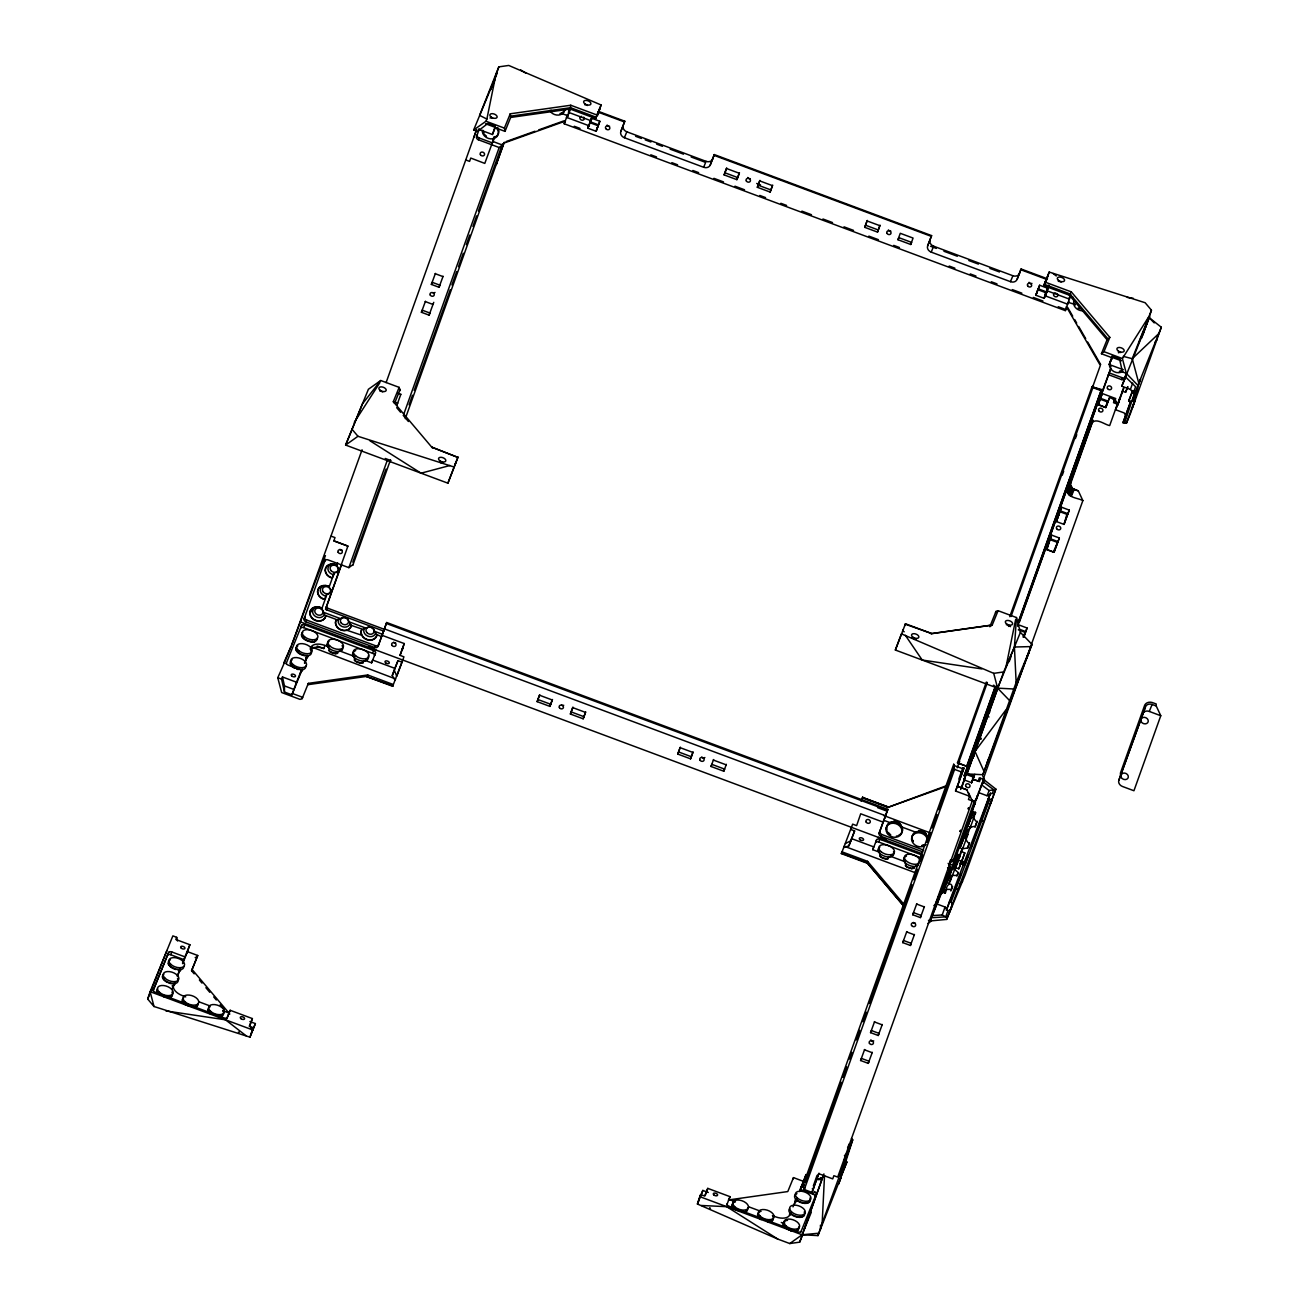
<?xml version="1.0" encoding="UTF-8"?>
<svg xmlns="http://www.w3.org/2000/svg" width="1309" height="1309" viewBox="0 0 1309 1309"><rect width="100%" height="100%" fill="white"/><g stroke="black" fill="none" stroke-linecap="round" stroke-linejoin="round"><path stroke-width="1.5" d="M1016.488 617.553L1014.426 647.022L1016.144 682.496L982.83 774.715L966.958 773.914L1003.659 671.942L1014.426 647.022L1031.132 646.581L1032.016 644.421L1020.398 632.378L1016.488 617.553L998.08 610.698L996.002 611.434L989.833 626.716L992.238 624.998L998.08 610.698M735.478 1201.858L729.015 1199.453L730.013 1196.655L707.776 1188.376L704.635 1196.033L700.675 1194.561L699.824 1196.655L802.106 1234.78L817.961 1235.598L822.167 1223.261L824.523 1175.531M570.773 105.244L570.119 109.04L510.723 117.434L510.232 113.801L570.773 105.244L597.002 115.028L601.093 104.982L508.759 65.45L498.827 66.857L479.618 115.356L486.866 119.086L485.983 121.246L473.645 130L477.49 131.44L487.848 123.455L495.293 126.22L495.015 127.284L485.541 123.75M322.947 612.056L322.865 612.792A4.172 3.485 22.2 0 1 317.612 614.87A4.172 3.485 22.2 0 1 315.125 609.765A4.172 3.485 22.2 0 1 320.901 608.75L321.507 609.176A4.172 3.485 22.2 0 1 322.914 611.516L325.679 616.424A8.181 6.823 22.2 0 1 315.862 620.662A8.181 6.823 22.2 0 1 310.184 611.238L313.244 609.339A6.136 5.121 22.2 0 1 321.572 608.112L321.18 608.947M977.152 821.25L975.254 826.486C966.778 825.684 962.311 838.725 969.151 843.569L967.596 847.937L962.05 848.903L962.54 847.823M969.74 827.37L970.214 826.388M983.174 779.264L1082.854 500.594C1078.911 498.009 1066.328 497.911 1067.768 490.106L1092.966 420.173M1093.031 420.484L1070.402 484.215L1072.48 488.372L1078.321 490.875L1082.854 500.594M350.125 622.888L350.043 623.591A6.136 5.121 22.2 0 1 342.14 626.569A6.136 5.121 22.2 0 1 338.818 618.879L340.847 618.519A4.565 3.796 22.2 0 1 348.799 621.186L351.368 625.686A8.181 6.823 22.2 0 1 341.551 629.924A8.181 6.823 22.2 0 1 335.873 620.482M351.45 625.129L351.27 625.964A8.181 6.823 22.2 0 1 341.436 630.202A8.181 6.823 22.2 0 1 335.758 620.777L338.933 618.715M375.699 632.427L375.618 633.131A6.136 5.121 22.2 0 1 367.731 636.109A6.136 5.121 22.2 0 1 364.393 628.402L366.438 628.058A4.565 3.796 22.2 0 1 374.374 630.725L376.845 635.503A8.181 6.823 22.2 0 1 367.011 639.741A8.181 6.823 22.2 0 1 361.349 630.3L364.507 628.255M486.866 119.086L496.176 73.337M1006.294 665.463L1015.604 619.713M304.752 617.324L304.752 617.324A2.733 2.274 22.2 0 0 306.633 620.041L375.405 645.681A2.733 2.274 22.2 0 0 378.726 644.486L386.711 622.511L887.862 809.371L887.551 810.222M325.794 616.146A8.181 6.823 22.2 0 1 316.68 620.597A8.181 6.823 22.2 0 1 310.004 612.154L310.298 610.959M326.563 594.204L324.665 599.211L323.634 598.949A8.181 6.823 22.2 0 1 317.972 589.525A8.181 6.823 22.2 0 1 328.314 586.121L329.361 587.659A4.565 3.796 22.2 0 1 326.955 594.237L321.687 609.094A4.565 3.796 22.2 0 1 323.225 611.647L324.452 614.052A6.136 5.121 22.2 0 1 317.612 617.39A6.136 5.121 22.2 0 1 312.622 611.058L312.835 610.158M946.685 882.151L943.102 892.165M936.41 903.799L945.049 907.022L947.994 910.606L945.769 916.84L942.202 914.958L932.204 915.596L941.367 891.658L944.689 892.902L946.129 889.384L951.414 889.416C954.032 881.579 945.932 882.806 946.342 890.382M960.053 855.284L951.512 877.832M803.35 1182.338L806.082 1174.484L800.143 1189.406L813.298 1194.315A2.733 1.505 19.7 0 1 815.294 1196.671L816.292 1193.873A2.733 1.505 19.7 0 0 814.296 1191.534L813.298 1194.315M1112.126 356.228L1111.848 357.275L1121.322 360.809L1119.555 358.993L1112.126 356.228L1109.263 364.507L1123.335 369.76M392.798 685.834L366.438 676.524L392.667 686.309L393.273 684.509L367.698 674.969L308.319 683.363L302.134 698.646L300.056 699.382L281.648 692.526L277.753 677.702C296.03 638.023 309.022 595.726 325.45 555.605M457.905 457.397L431.79 447.154L457.905 457.397L447.907 483.185L345.625 445.06L362.429 403.908L380.739 380.51L399.147 387.366L399.785 390.638M903.537 905.844L867.605 863.4L841.376 853.615L841.982 851.815L867.556 861.338L904.012 904.421M904.879 625.571L905.468 623.771L931.713 633.556L992.238 624.998M862.598 797.443L888.827 807.228L862.598 797.443L861.126 801.272M966.926 789.834L957.452 786.3L966.926 789.834L969.593 796.248L968.447 799.472L972.276 800.895L837.711 1177.102L833.882 1175.678L832.72 1178.885L818.665 1173.649L811.956 1192.401L804.282 1189.537L803.039 1185.381L953.721 764.26L954.343 765.601L962.524 768.661L963.948 768.072L957.239 786.824M1135.067 391.178L1124.578 423.298L1122.991 422.692L1130.649 401.258L1134.396 401.029L1138.225 386.515L1132.383 400.832L1130.322 401.568L1128.718 400.979L1132.154 391.506M1045.089 282.106L1071.318 291.874L1109.819 337.362L1107.103 339.8L1069.338 295.18L1043.78 285.657L1049.18 272.059L1145.146 302.739L1151.462 310.2L1149.057 317.563L1161.312 327.234L1130.632 412.973L1126.542 423.02L1124.578 423.298M1103.389 389.313L1101.671 393.305L1115.726 398.541L1114.548 401.863L1118.377 403.303L1123.744 388.298M163.87 974.158A8.181 4.516 19.7 0 0 164.28 979.786A8.181 4.516 19.7 0 0 173.181 983.386L174.277 983.337L172.919 985.759M962.688 848.608L967.924 834.504M974.518 815.752L970.231 827.664L970.722 826.584M975.041 827.173L975.745 825.095M954.212 869.716L962.066 848.805M967.564 834.324L965.486 839.265M302.706 632.411A8.181 4.516 19.7 0 0 303.541 638.121A8.181 4.516 19.7 0 0 312.556 641.508L311.051 641.868M297.045 668.752A8.181 4.516 19.7 0 0 301.185 669.406L300.792 671.73A6.136 3.387 19.7 0 0 302.592 669.292M297.847 645.877A8.181 4.516 19.7 0 0 297.405 651.637A8.181 4.516 19.7 0 0 306.862 655.449L306.47 657.773M952.461 869.094L958.041 854.27L956.486 858.9M967.466 848.33L968.071 846.53M249.904 1021.544L255.386 1023.589L249.97 1037.17L154.004 1006.506L147.688 999.045L150.11 991.682L172.87 935.886L176.699 937.326L177.533 941.007M170.432 959.759A8.181 4.516 19.7 0 0 169.565 965.388A8.181 4.516 19.7 0 0 178.875 969.429L179.971 969.38L178.613 971.818A6.136 3.387 19.7 0 0 180.626 969.478M498.827 66.857L490.94 89.536M249.97 1037.17L253.226 1027.729L249.266 1026.24L252.392 1018.582L230.155 1010.286L227.21 1017.469A2.733 1.505 19.7 0 1 224.084 1017.911L155.313 992.255A2.733 1.505 19.7 0 1 153.333 989.915L168.648 952.396A2.733 1.505 19.7 0 1 171.774 951.954L184.929 956.863L189.887 944.722L175.831 939.486L176.699 937.326M601.093 104.982L597.542 115.568M802.335 1235.663L799.684 1242.143L789.769 1243.55L777.873 1239.116L697.419 1204.018L699.824 1196.655M1049.18 272.059L1045.629 282.629M799.684 1242.143L823.345 1175.384M250.968 1034.552L253.226 1027.729M698.417 1201.4L700.675 1194.561M1045.924 281.517L1048.182 274.677M336.658 565.963L337.133 564.67L337.018 566.224A4.565 3.796 22.2 0 1 334.629 572.802L332.224 578.054L331.193 577.793A8.181 6.823 22.2 0 1 325.532 568.368A8.181 6.823 22.2 0 1 335.857 564.964L336.74 565.423L335.971 564.686A8.181 6.823 22.2 0 0 325.63 568.073A8.181 6.823 22.2 0 0 331.308 577.514L332.339 577.776M973.192 812.136L967.678 826.715L968.627 823.803M937.195 903.357L941.367 891.658M949.009 883.199L951.823 875.426L957.108 875.459L958.27 872.628L954.359 869.209M974.616 804.38L974.878 803.579L971.769 811.171L975.09 812.398L973.143 817.83L976.825 822.134L976.056 824.228M955.488 868.636L956.257 866.493M153.104 990.815L168.648 952.396M167.65 955.177A2.733 1.505 19.7 0 1 170.775 954.736L171.774 951.954M291.842 644.617L362.069 449.789M386.106 382.604L476.541 129.787M493.542 83.318L495.326 78.327M301.643 625.309L300.645 628.091A2.733 1.505 19.7 0 1 303.77 627.649L372.541 653.289A2.733 1.505 19.7 0 1 374.538 655.645L375.536 652.864A2.733 1.505 19.7 0 0 373.54 650.508L304.768 624.868A2.733 1.505 19.7 0 0 301.643 625.309L286.098 663.728M378.726 644.486L377.99 646.302A2.733 2.274 22.2 0 1 374.669 647.497L305.881 621.857A2.733 2.274 22.2 0 1 304.097 618.748L325.466 559.27L324.73 561.086A2.733 2.274 22.2 0 1 328.052 559.892L348.881 567.664L353.152 564.441M465.742 159.96L469.587 161.383L470.765 158.062L484.788 163.412L493.215 140.472L493.837 141.83L502.018 144.89L503.441 144.285L499.171 147.524L478.341 139.752A2.733 2.274 22.2 0 1 476.541 136.643L479.29 128.953M174.277 983.337L172.444 988.213A12.288 6.774 19.7 0 0 172.199 989.064M182.507 963.179L184.929 956.863M189.887 944.722L187.023 953.017L187.514 951.676L197.741 955.488L191.572 970.771L194.174 973.847M303.77 627.649L304.768 624.868M421.4 312.278L422.251 310.184L429.925 313.047L429.074 315.142L421.4 312.278L425.458 301.25M431.365 284.413L432.232 282.319L439.889 285.182L439.039 287.276L431.365 284.413L435.422 273.385M191.572 970.771L197.741 955.488M329.001 587.397L334.237 572.753M336.74 565.423L337.657 562.854M286.327 662.829A2.733 1.505 19.7 0 0 288.324 665.168L301.479 670.077L296.538 682.218L282.466 676.966L281.582 679.142L284.478 692.052L291.907 694.834L301.806 670.404M291.907 694.834L296.538 682.218M478.374 129.264L492.429 134.516L495.293 126.22M301.479 670.077L300.497 672.875L301.921 669.341M400.914 394.14L396.872 405.168L397.723 403.074L394.663 401.928M429.074 315.142L433.77 302.33M439.039 287.276L443.096 276.248M383.635 631.085L325.483 609.389L347.916 546.049L333.86 540.813M325.908 608.21L341.518 564.801M492.659 142.272L494.687 136.594M313.947 642.195L314.896 641.132A8.181 4.516 19.7 0 0 317.285 637.892M302.134 698.646L302.624 697.304L292.398 693.492M348.881 567.664L387.317 460.228M403.777 414.184L499.171 147.524M495.178 126.662L494.802 127.562L505.029 131.375L504.39 128.102L485.983 121.246M308.319 683.363L307.828 684.689L367.224 676.311L367.698 674.969M352.808 562.134L367.911 519.935M368.205 518.986L380.952 483.479M381.23 482.546L386.04 469.113M409.079 404.825L412.515 395.236M414.184 390.458L438.597 322.325M438.875 321.392L443.686 307.959M444.078 306.977L450.263 289.714M451.916 284.937L456.726 271.503M458.494 266.692L463.304 253.259M466.331 244.652L469.767 235.047M472.909 226.408L476.623 215.87M478.39 211.06L502.411 143.908M352.759 565.423L390.491 459.901M405.299 418.635L503.441 144.285M310.822 649.051A12.288 6.774 19.7 0 1 323.83 648.544L324.943 645.435L328.199 646.646L329.901 651.653L335.971 653.633M335.104 653.584L340.455 650.671A8.181 4.516 19.7 0 0 342.107 645.632M354.15 659.965A6.136 3.387 19.7 0 0 361.529 663.156L355.475 661.176L353.234 655.4A8.181 4.516 19.7 0 1 353.855 651.473M226.948 1018.451L230.155 1010.286M360.679 663.123L366.029 660.211A8.181 4.516 19.7 0 0 368.173 656.071M372.541 653.289L373.54 650.508M1066.262 308.597L1066.557 307.73L1065.313 310.626L564.179 123.766L567.484 114.996M365.146 660.423L371.609 662.829L372.607 660.047L394.843 668.343L397.985 660.669L401.945 662.141L402.796 660.047L403.925 656.823L399.965 655.351L404.186 643.553M591.995 117.565L590.735 120.624L568.499 112.329L569.497 109.547M377.99 646.302L386.711 622.511M567.861 115.765L569.824 110.251L567.108 117.581L567.861 115.765L561.397 113.359M252.392 1018.582L249.806 1025.814L251.459 1028.547L253.095 1029.169L255.386 1023.589M252.621 1030.51L253.095 1029.169M455.156 464.319L455.63 462.977M312.164 647.186L395.547 678.929L395.073 680.255L392.258 675.575L394.843 668.343M590.735 120.624L592.044 117.008M592.372 117.45L587.774 128.167L591.537 118.186L599.849 121.279L596.086 131.26L587.774 128.167L589.23 124.617M400.096 655.4L404.317 643.603L381.933 635.258L383.946 630.218M570.119 109.04L595.693 118.579L597.002 115.028M596.904 115.323L598.589 111.445L624.802 121.213L620.81 131.522A5.465 4.549 22.2 0 0 624.393 137.723L703.653 167.274A5.465 4.549 22.2 0 0 710.296 164.901L714.289 154.577L931.615 235.62L927.623 245.928A5.465 4.549 22.2 0 0 931.206 252.13L1010.466 281.68A5.465 4.549 22.2 0 0 1017.126 279.292L1021.102 268.983L1047.315 278.752M597.411 125.484L590.392 122.866L590.081 121.737L598.393 124.83L596.086 131.26L599.849 121.279M620.81 131.522L624.802 121.213M710.296 164.901L714.289 154.577M724.106 174.899L726.413 168.468L739.192 173.23L736.885 179.66L724.106 174.899L725.022 172.624M726.708 167.945L724.957 172.804L737.736 177.582L739.47 172.739M537.148 701.64L539.439 695.21L552.218 699.971L549.927 706.402L537.148 701.64L539.717 694.719M549.927 706.402L552.496 699.497M757.338 187.302L759.645 180.871L772.425 185.633L770.134 192.063L757.338 187.302L759.924 180.38M570.38 714.027L572.688 707.596L585.467 712.374L583.159 718.805L570.38 714.027L572.966 707.122M770.134 192.063L772.703 185.142M583.159 718.805L585.745 711.883M864.725 227.341L867.033 220.91L879.812 225.672L877.521 232.102L864.725 227.341L867.311 220.419M677.767 754.066L680.075 747.635L692.854 752.413L690.547 758.844L677.767 754.066L680.353 747.161M877.521 232.102L880.09 225.181M690.547 758.844L693.132 751.922M897.974 239.727L900.265 233.297L913.06 238.058L910.753 244.488L897.974 239.727L898.825 237.633L911.604 242.41L910.753 244.488M711 766.469L711.867 764.374L724.646 769.136L723.795 771.23L711 766.469L713.585 759.547M723.795 771.23L726.364 764.309M927.623 245.928L931.615 235.62M1017.126 279.292L1021.102 268.983M700.07 1197.342L700.544 1196.001M903.079 629.809L902.588 631.151L904.241 631.772M708.3 1192.466L702.835 1190.421L701.509 1193.972M705.191 1195.608L707.776 1188.376M1048.951 285.493L1047.936 288.356L1039.624 285.247L1035.861 295.245L1044.173 298.337L1045.629 294.787M1047.936 288.356L1046.48 291.907L1038.168 288.814L1035.861 295.245L1039.624 285.247M1046.529 278.735L1043.78 285.657M841.376 853.615L852.65 824.146L856.626 825.619L860.7 813.789L883.084 822.117L885.097 817.078M1045.498 292.562L1044.173 298.337L1046.48 291.907L1045.498 292.562L1038.479 289.927M1070.467 295.359L1068.995 298.959L1046.758 290.663L1048.689 285.231M1045.367 295.899L1048.984 285.804M915.875 872.939L844.256 846.236L843.781 847.577L848.903 845.827L854.613 830.92L850.654 829.448L851.505 827.353M1069.338 295.18L1071.318 291.874M867.556 861.338L867.605 863.4M1068.995 298.959L1069.993 296.161L1073.233 297.372M1065.313 310.626L1070.909 295M887.191 859.08L880.875 857.084L879.19 852.094L872.743 849.688L873.741 846.89L851.488 838.594M921.814 854.941L879.795 839.265A2.733 1.505 19.7 0 0 876.67 839.707L875.672 842.505A2.733 1.505 19.7 0 1 878.797 842.063L920.816 857.722M922.96 851.93L880.924 836.255A2.733 2.274 22.2 0 1 879.124 833.162L887.453 810.336L386.319 623.477M879.124 833.162L883.82 820.318L890.284 822.723L894.391 821.365L900.248 823.999M884.704 818.06L887.862 809.371M878.797 842.063L879.795 839.265M911.784 868.587L906.482 866.64L904.372 861.077A8.181 4.516 19.7 0 1 906.417 856.168M793.009 1178.967L793.483 1177.625L803.71 1181.438L799.57 1191.583M995.527 612.776L996.002 611.434M804.217 1212.003A8.181 4.516 19.7 0 1 800.584 1216.928A8.181 4.516 19.7 0 1 790.505 1213.132L789.802 1215.325A6.136 3.387 19.7 0 1 789.802 1213.443M1112.012 356.653L1111.652 357.57L1101.409 353.741L1103.978 351.663L1122.386 358.535L1126.28 373.343L1137.914 385.402L1132.383 400.832M805.133 1182.861L809.944 1169.428M810.238 1168.495L841.114 1082.167M842.881 1077.356L846.596 1066.819M849.345 1059.145L851.799 1052.403M856.217 1039.951L859.637 1030.363M862.778 1021.707L866.214 1012.119M869.258 1003.496L874.052 990.079M874.445 989.097L880.63 971.834M880.908 970.885L911.8 884.557M913.567 879.746L917.282 869.209M920.031 861.535L922.485 854.81M926.887 842.341L930.323 832.753M932.09 827.942L936.9 814.509M938.553 809.731L944.738 792.469M945.131 791.487L951.316 774.224M951.594 773.275L953.656 767.532M804.282 1189.537L954.572 769.397L953.721 764.26M995.135 687.503L966.926 766.387L957.468 762.852L986.364 682.054M1009.763 616.654L1092.001 386.842L1103.16 390M1110.85 368.483L1102.898 390.704L1092.671 386.891L1100.345 365.456L1066.328 306.601M958.483 763.229L987.395 682.431M1010.99 616.539L1092.868 387.611L1101.049 390.671L1018.337 621.873M957.19 767.81L959.104 762.46L958.744 763.327L967.695 766.665L968.055 765.798M1062.303 475.069L1063.677 471.224M1075.376 438.515L1076.751 434.67M813.331 1185.921L817.045 1175.384M958.81 779.199L962.917 767.679M969.593 796.248L955.537 791.012L963.948 768.072M811.956 1192.401L819.025 1173.208M860.586 1060.503L861.437 1058.408L869.111 1061.272L868.243 1063.366L860.586 1060.503L864.627 1049.491M870.55 1032.637L871.401 1030.543L879.075 1033.406L878.224 1035.501L870.55 1032.637L874.592 1021.609M902.752 942.611L903.603 940.516L911.277 943.38L910.426 945.474L902.752 942.611L906.793 931.583M912.717 914.746L913.567 912.651L921.241 915.515L920.391 917.593L912.717 914.746L916.775 903.717M966.729 766.141L995.085 686.93M1018.533 622.102L1101.049 390.671M974.796 774.323L971.622 782.7L963.948 779.837L965.404 776.286L964.128 775.812L996.362 685.687M1017.617 626.258L1102.538 389.542L1101.114 391.244M968.382 764.751L996.591 685.867M1019.302 622.38L1101.196 393.453M1101.671 393.305L1110.376 369.236M960.691 789.458L967.695 769.856L963.948 779.837L966.255 773.406L973.929 776.27L971.622 782.7L973.929 776.27M997.491 686.587L975.761 747.341L975.794 750.122M1051.667 535.136L1046.382 549.404L1054.056 552.267L1059.341 537.983L1051.667 535.136L1050.211 538.686L1046.382 549.404L1054.056 552.267L1059.341 537.983M1061.632 507.27L1056.347 521.538L1064.021 524.402L1069.306 510.117L1061.632 507.27L1060.175 510.821L1056.347 521.538L1060.175 510.821L1067.849 513.684L1069.306 510.117M1100.607 394.238L1101.883 394.729L1098.136 404.71L1105.81 407.574L1109.557 397.576L1114.679 399.49L1113.517 402.697L1117.362 404.137L1109.688 425.572C1105.091 425 1095.42 416.737 1091.542 423.658M961.706 787.462L965.093 778.004M1047.069 549.453L1050.211 538.686L1057.885 541.55L1053.467 551.842M1109.557 397.576L1108.101 401.143L1100.444 398.28L1098.136 404.71L1101.883 394.729M823.934 1173.895L803.808 1230.378M1009.19 661.683L1011.17 656.153M868.243 1063.366L872.301 1052.338M878.224 1035.501L882.266 1024.472M910.426 945.474L914.467 934.446M920.391 917.593L924.432 906.581M1022.984 637.041L1027.123 628.025L1019.466 625.162M1066.884 514.322L1064.021 524.402L1067.849 513.684L1066.884 514.322L1060.486 511.95M1105.221 407.148L1108.101 401.143L1105.81 407.574L1098.824 404.759M1023.769 636.943L1025.683 631.576L1019.547 629.285M1023.933 636.959L1027.123 628.025M980.621 778.315L979.427 781.637L972.391 779.019M971.769 811.171L983.599 779.428L995.854 789.098L965.191 874.854L946.669 919.409L930.159 920.963L931.321 917.756L945.769 916.84M822.167 1223.261L852.732 1139.812L851.488 1138.355M1126.018 374.407L1125.135 376.567L1135.607 386.76L1133.381 392.995L1130.42 389.411L1121.797 386.188L1149.744 316.696M1108.347 374.652L1121.502 379.561A2.733 2.274 22.2 0 0 1124.84 378.366L1126.215 374.538M852.732 1139.812L841.049 1176.316L846.89 1161.999L844.174 1159.463M936.54 901.934L950.547 867.262A2.733 1.505 19.7 0 0 948.567 864.905M953.017 860.717L953.77 858.9A2.733 2.274 22.2 0 1 950.432 860.095L949.696 861.911A2.733 2.274 22.2 0 0 953.017 860.717L974.387 801.239A2.733 2.274 22.2 0 0 974.501 800.453M1125.756 415.738L1124.218 412.957L1115.579 409.733L1123.727 387.497M846.89 1161.999L817.961 1235.598M975.549 801.942L952.936 865.184L930.159 920.963M976.219 800.061L983.599 779.428M1032.016 644.421L982.83 774.715M1141.644 338.082L1147.535 321.556L1138.928 342.598M1142.888 334.809L1149.057 317.563L1154.227 322.914M954.457 863.58L956.519 857.82M962 842.489L970.918 817.585M983.108 783.502L984.45 779.739L982.781 776.172M950.154 881.579L951.021 879.173M1122.255 391.08L1125.576 392.324L1127.687 386.662M959.939 855.939L962.688 848.265M967.498 834.798L970.264 827.108M942.202 914.958L945.049 907.022M1130.42 389.411L1132.694 383.046M961.084 851.521L964.798 852.912L961.771 861.371L958.793 868.832L955.079 867.442M947.994 910.606L946.407 910.017L949.467 901.443L988.213 798.817L990.488 793.238L992.091 793.843L993.744 789.785L982.748 781.522M966.287 860.897L968.316 855.219M971.033 847.643L990.488 793.238M1130.501 402.468L1122.991 422.692M946.669 919.409L995.854 789.098M991.764 799.144L989.817 799.423L951.07 902.032L952.183 903.963M1126.542 423.02L1134.396 401.029M1118.851 780.262L1145.473 706.844A5.465 4.549 22.2 0 1 1152.116 704.455L1156.24 705.993L1160.772 715.728L1133.938 790.751L1122.435 786.464A5.465 4.549 22.2 0 1 1118.851 780.262L1145.473 706.844M980.866 739.47L981.308 738.26M953.868 862.402L952.527 865.936M964.798 852.912L958.793 868.832M942.316 893.409L946.652 882.151M969.036 822.657L973.372 811.4M968.382 845.663L969.478 842.685M473.793 137.445L476.525 129.984M973.552 756.324C971.458 762.28 975.843 750.09 973.732 756.111M1125.2 377.205C1123.106 383.177 1127.524 370.938 1125.38 376.976M987.542 761.642C984.008 771.656 991.453 751.071 987.853 761.265M1027.63 655.498C1024.096 665.496 1031.525 644.928 1027.925 655.122M976.841 797.23C974.747 803.186 979.132 790.996 977.021 797.017M944.82 892.902L946.129 889.384M945.327 893.098L945.818 891.756M956.715 865.216L958.728 859.833M1139.206 382.523C1135.59 392.782 1143.117 371.871 1139.517 382.146M990.831 802.564C987.297 812.562 994.742 791.978 991.142 802.172M956.012 860.209L953.999 865.56M959.89 863.367C963.359 863.4 968.709 865.2 961.542 862.238L960.462 861.093L965.567 862.991M447.907 483.185L458.035 456.939M392.258 675.575L397.985 660.669M401.945 662.141L392.667 686.309M402.796 660.047L396.774 676.262L394.369 670.404M1013.493 688.976L997.622 688.158L895.356 650.033L905.468 623.771M848.903 845.827L854.613 830.92M936.737 903.717C939.224 896.976 935.117 907.562 936.54 904.224M957.206 863.875L957.206 862.32M961.82 864.12L962.917 861.207M962.197 864.267L962.949 862.255M967.384 767.565L964.128 775.812M973.143 817.83L975.418 812.153M950.825 890.971L952.592 886.537M401.945 650.213L403.27 646.793M402.076 650.262L403.385 646.842M956.879 876.065L958.27 872.628M166.898 950.53L150.339 992.566L152.466 989.244M1151.462 310.2L1132.252 358.699L1138.797 383.226L1137.914 385.402M953.557 866.705L952.837 868.505M974.943 814.673L975.81 812.594M959.612 857.559L960.266 855.939M998.031 687.405L966.958 773.914M1138.797 383.226L1161.312 327.234M473.645 130L497.109 73.353M476.541 136.643L477.294 134.827A2.733 2.274 22.2 0 0 479.078 137.936L492.249 142.845L494.295 137.15M478.341 139.752L479.078 137.936M492.429 134.516L495.26 127.578M147.688 999.045L149.684 994.186M304.097 618.748L304.833 616.932M504.39 128.102L510.232 113.801M400.259 389.297L394.565 403.254L393.305 401.683L399.147 387.366M505.029 131.375L511.197 116.092L570.593 107.698L596.168 117.237M305.881 621.857L306.633 620.041M496.651 163.641L496.291 164.525L504.309 142.206L503.965 143.074L565.193 121.148M329.181 586.579L328.199 586.399A8.181 6.823 22.2 0 0 317.858 589.803A8.181 6.823 22.2 0 0 323.519 599.227L324.665 599.211M310.151 649.182L310.871 647.415A12.288 6.774 19.7 0 1 324.943 645.435M177.435 975.581L179.971 969.38M304.833 663.025L307.844 655.629M172.052 989.539L174.326 983.992M177.337 976.596L180.429 968.709M182.622 963.669L187.514 951.676M326.89 609.929L327.61 608.178L384.339 629.334M325.876 615.59L336.364 619.501M567.615 114.554L566.47 117.335L589.361 125.877M568.499 112.329L569.955 108.745M565.03 121.852L565.423 120.87L564.179 123.766M361.938 629.04L351.336 625.407M377.025 634.669L381.524 636.665M374.669 647.497L375.405 645.681M371.609 662.829L375.536 652.864M595.693 118.579L600.095 107.6L597.837 114.439L599.391 111.478M624.393 137.723L626.815 131.8A5.465 4.549 22.2 0 1 623.231 125.599M703.653 167.274L706.075 161.351A5.465 4.549 22.2 0 0 712.718 158.962M736.885 179.66L737.752 177.533M931.206 252.13L933.628 246.19A5.465 4.549 22.2 0 1 930.044 240.005M1010.466 281.68L1012.888 275.741A5.465 4.549 22.2 0 0 1019.531 273.368M895.356 650.033L901.426 633.867L993.727 673.35L1003.659 671.942M1046.758 290.663L1048.64 286.066M1045.809 294.46L1047.298 291.203M862.713 796.985L862.353 797.852L887.927 807.375L947.241 786.136M697.419 1204.018L702.835 1190.421M1068.749 301.414L1067.62 304.195L1045.253 295.85M1068.357 302.379L1074.934 304.506M887.927 807.375L947.601 785.269M726.822 1204.836L730.013 1196.655M872.743 849.688L876.67 839.707M880.924 836.255L881.661 834.455A2.733 2.274 22.2 0 1 879.877 831.346M898.972 835.387A8.181 6.823 22.2 0 0 902.114 828.008L899.61 823.296M1101.409 353.741L1107.594 338.458L1069.829 293.854L1044.255 284.315M1103.978 351.663L1109.819 337.362M1092.001 386.842L1091.657 387.726L1092.868 387.611M1092.671 386.891L1093.031 386.008M911.997 837.891A8.181 6.823 22.2 0 1 914.893 832.72L919.965 830.888L925.823 833.538A6.136 5.121 22.2 0 0 919.065 830.986L919.965 830.888M1109.263 364.507L1112.814 355.835M1067.768 490.106L1070.615 483.136M1067.555 491.202L1070.467 483.676M1067.555 491.759L1070.402 484.788M925.168 832.835L927.688 837.547A8.181 6.823 22.2 0 1 927.966 838.807M1067.637 492.331L1070.484 485.344M957.468 762.852L959.775 761.707M1067.8 492.888L1070.647 485.917M1122.386 358.535L1148.811 316.68M1068.029 493.428L1070.877 486.457M1068.34 493.968L1071.187 486.997M1068.717 494.458L1071.564 487.488M1069.142 494.933L1071.989 487.962M1069.633 495.358L1072.48 488.372M1070.173 495.718L1073.02 488.748M1070.746 496.046L1073.593 489.075M1071.351 496.307L1074.198 489.337M793.483 1177.625L787.789 1191.566L728.393 1199.96M1121.502 379.561L1122.255 377.745A2.733 2.274 22.2 0 0 1125.576 376.567L1124.84 378.366M955.537 791.012L957.452 786.3M1009.255 700.217L997.622 688.158L1020.398 632.378M1121.797 386.188L1126.051 375.781M1115.579 409.733L1118.72 402.076L1117.526 405.397L1118.377 403.303M790.505 1213.132L789.752 1214.867A12.288 6.774 19.7 0 1 775.681 1216.846L772.425 1215.636M1125.576 392.324L1127.785 386.94M794.285 1204.509L796.559 1198.962M803.039 1185.381L804.462 1184.776L804.053 1185.758M1128.718 400.979L1132.989 390.524M812.234 1188.817L813.658 1188.212M974.387 801.239L973.651 803.055A2.733 2.274 22.2 0 0 971.851 799.963M800.748 1232.309L816.292 1193.873M950.547 867.262L935.248 904.781A2.733 1.505 19.7 0 1 933.89 905.501M789.769 1243.55L802.106 1234.78L811.253 1212.347M947.667 880.45L949.958 874.837M951.823 875.426L949.189 883.346M978.428 792.518L987.068 795.741L989.179 790.571L993.744 789.785M847.561 1147.977L849.214 1143.919M946.407 910.017L961.101 874.003M840.787 1172.275L845.761 1160.069M1142.626 713.814A5.465 4.549 22.2 0 1 1149.269 711.425L1152.116 704.455M304.457 663.09L307.615 655.384M793.009 1206.882L796.183 1199.175A8.181 4.516 19.7 0 0 806.262 1202.971A8.181 4.516 19.7 0 0 809.878 1198.046M1016.144 682.496L1031.132 646.581M796.183 1199.175L795.839 1202.055A6.136 3.387 19.7 0 1 795.463 1199.486M893.491 851.766A8.181 4.516 19.7 0 1 890.644 856.348L886.226 859.031M283.726 663.058L291.04 646.466M310.184 611.238L310.838 609.847A8.181 6.823 22.2 0 1 320.64 607.556L321.409 608.292L320.525 607.851A8.181 6.823 22.2 0 0 310.724 610.125L313.244 609.339M497.584 127.824L497.715 127.578A8.181 6.823 22.2 0 1 496.013 136.431M354.297 422.349L379.855 382.67M1154.751 342.745L1157.107 339.571M1005.688 710.182L975.009 751.399L984.008 771.394M1047.478 278.555L1046.775 279.422L1020.562 269.654M1158.661 333.713L1132.252 358.699L1123.269 356.359M959.612 884.115L962.54 881.333M844.42 1155.634L847.447 1153.18M818.076 1179.851L821.038 1177.56L820.154 1179.736L816.636 1178.411M380.739 380.51L368.402 389.264L345.625 445.06L357.962 436.29L453.928 466.969M927.934 923.467L931.01 921.274L928.457 920.325M172.412 991.911L171.954 992.14A8.181 4.516 19.7 0 1 167.503 997.327M326.612 606.46L326.186 607.654L327.61 608.178M845.434 843.52L850.997 840.673M889.449 822.903L890.398 822.445M890.284 822.723L889.335 823.181A8.181 6.823 22.2 0 0 886.995 830.871M915.007 832.442L915.956 831.968M310.004 612.154L312.622 611.058M987.068 795.741L989.997 794.628M506.223 141.519L534.939 131.244M538.752 129.869L563.639 120.968M195.188 957.566L197.266 956.83M905.353 624.229L931.713 633.556M449.969 465.497L421.056 473.187L369.858 440.724M911.686 868.571L916.218 865.871A8.181 4.516 19.7 0 0 918.149 865.118M339.424 651.309L340.307 651.097M364.998 660.849L365.882 660.636A8.181 4.516 19.7 0 1 356.719 659.196A8.181 4.516 19.7 0 1 352.71 653.24M314.847 641.672L312.556 641.508M930.928 633.769L990.308 625.375M785.776 1220.61L787.511 1220.364M1078.321 490.875L1073.331 489.386A6.823 5.694 22.2 0 1 1071.335 487.995M894.391 821.365L893.507 821.447A6.136 5.121 22.2 0 1 900.821 824.866M802.106 1234.78L818.6 1233.225M301.774 669.783L301.037 669.832A8.181 4.516 19.7 0 0 305.766 666.216M178.728 969.871L179.808 969.805M174.113 983.763L173.033 983.812A8.181 4.516 19.7 0 0 177.5 978.625M701.379 1205.491L726.675 1206.669L777.873 1239.116M333.533 574.635L333.484 574.635A6.136 5.121 22.2 0 1 328.166 567.288A6.136 5.121 22.2 0 1 336.904 565.243L336.855 565.144M325.81 596.07L325.876 596.07A6.136 5.121 22.2 0 1 320.247 590.081A6.136 5.121 22.2 0 1 326.137 585.647M1127.294 297.421L1133.267 298.305M981.832 668.915L922.207 660.031L905.337 635.29M371.969 649.444L375.945 650.033L368.909 646.221M165.899 1010.924L225.524 1019.809L246.01 1035.697M983.893 821.136L980.539 820.268M886.16 839.102L878.355 837.367L881.759 839.527M347.032 630.3L361.693 635.241M965.191 864.055L961.542 862.238M963.064 864.611L959.742 863.384L963.228 864.709M598.049 112.116L624.262 121.884M713.749 155.247L931.075 236.275M626.815 131.8L706.075 161.351M933.628 246.19L1012.888 275.741M635.634 136.3L641.377 138.443M645.206 139.867L650.949 142.01M656.693 144.154L662.436 146.297M670.11 149.144L683.511 154.151M691.168 156.998L704.569 162.005M930.535 246.256L936.279 248.399M943.936 251.246L957.337 256.253M968.824 260.54L978.412 264.107M989.899 268.394L999.471 271.961M756.7 183.44L760.513 184.864M758.206 185.207L770.985 189.969M865.593 225.246L878.372 230.008M574.275 126.269L580.018 128.413M650.786 154.806L656.529 156.949M671.828 162.643L677.571 164.787M692.87 170.497L698.613 172.624M713.912 178.335L723.484 181.902M734.954 186.189L744.51 189.756M759.825 195.45L765.552 197.594M780.851 203.304L786.594 205.431M801.893 211.142L811.465 214.709M822.936 218.996L832.508 222.563M843.978 226.833L853.55 230.4M868.849 236.111L878.404 239.678M893.72 245.372L899.447 247.516M949.189 266.054L954.916 268.198M970.214 273.908L975.958 276.052M991.257 281.746L997 283.889M1012.299 289.6L1021.871 293.167M1033.341 297.438L1042.913 301.005M1058.212 306.715L1065.853 309.562M1126.28 373.343L1122.451 371.92L1119.555 358.993M1109.083 372.836L1122.255 377.745M1131.778 392.405L1133.381 392.995M1100.738 399.409L1107.136 401.781M435.21 273.696L442.884 276.559M425.245 301.561L432.903 304.424M1050.522 539.815L1056.903 542.188M397.641 393.305L400.701 394.451M1018.32 629.842L1024.702 632.231M1149.269 711.425L1160.772 715.728M385.239 458.461L390.966 460.588M331.177 536.166L335.006 537.59L333.828 540.912L347.883 546.164M984.45 779.739L979.328 777.841L978.183 781.048L973.078 779.15M954.572 769.397L962.246 772.245M966.549 774.535L972.947 776.924M988.213 798.817L989.817 799.423M877.586 807.637L887.142 811.204M384.241 628.827L885.375 815.687M883.64 815.507L930.912 833.129M901.656 826.961L915.858 832.246M323.258 612.203L340.7 618.715M348.832 621.742L366.275 628.255M374.407 631.282L382.49 634.292M713.307 760.038L726.086 764.8M537.999 699.546L550.778 704.307M571.231 711.932L584.01 716.71M678.618 751.971L691.397 756.749M959.693 860.569L965.633 862.795M961.101 861.666L965.469 863.286M961.035 863.335L964.913 864.791M960.462 863.433L963.359 864.513M881.661 834.455L923.696 850.114M300.497 621.906L921.716 853.533M948.125 863.384L953.786 865.494M339.571 650.884L353.757 656.169M317.105 646.024L323.83 648.544M955.161 887.486L958.024 889.662M841.507 853.157L867.082 862.68L903.537 905.763M949.467 901.443L951.07 902.032M916.545 904.028L924.219 906.875M277.753 677.702L281.582 679.142M282.466 676.966L284.478 685.916L293.952 689.45M906.581 931.893L914.255 934.757M874.379 1021.92L882.053 1024.783M864.415 1049.785L872.089 1052.649M801.141 1186.625L804.888 1188.032M170.775 954.736L183.931 959.644M185.731 996.885L182.491 995.674A12.288 6.774 19.7 0 1 173.557 985.104M222.694 1010.663L229.157 1013.068M748.633 1206.767L761.053 1211.398M781.293 1222.459L784.664 1223.719M252.375 1029.823L150.11 991.682L154.004 1006.506M890.644 856.348L904.781 861.633M198.886 1001.778L209.489 1005.754M520.638 69.884L525.76 73.124M981.57 784.844L989.179 790.571M1053.156 273.532L1056.298 275.986M393.305 401.683L432.33 447.858M396.692 407.672L400.603 412.286M403.205 415.362L408.424 421.514M351.663 428.845L357.962 436.29M192.047 969.445L229.811 1014.05M199.377 980.016L201.979 983.092M205.889 987.706L209.8 992.32M213.711 996.934L216.312 1000.011M220.223 1004.625L224.117 1009.239M879.19 852.094L878.797 851.554A8.181 4.516 19.7 0 1 879.877 847.021M328.199 646.646L327.675 645.861A8.181 4.516 19.7 0 1 327.675 642.555M1067.686 307.468L1072.693 316.123M1074.689 319.576L1076.685 323.045M1078.698 326.497L1085.685 338.622M1087.697 342.074L1100.705 364.573M1115.693 400.57L1117.362 404.137M968.431 792.632L972.276 800.895M927.345 836.222L927.803 837.269M901.77 826.683L902.228 827.73M1113.01 398.165L1114.548 401.863M993.727 673.35L997.622 688.158M820.416 1225.175L820.612 1229.118M1156.24 705.993L1156.174 703.947L1152.002 702.442A6.823 5.694 22.2 0 0 1144.753 705.027L1120.52 772.785A6.823 5.694 22.2 0 0 1121.044 776.27M284.478 685.916L284.478 692.052M342.058 550.091A2.258 1.882 22.2 0 1 339.947 549.305M395.76 642.997A2.258 1.882 22.2 0 1 393.649 642.212M376.959 635.225A8.181 6.823 22.2 0 1 367.125 639.463A8.181 6.823 22.2 0 1 361.448 630.022M327.217 585.827A6.136 5.121 22.2 0 1 329.23 586.677M583.667 117.155A2.258 1.882 22.2 0 1 583.274 120.035A2.258 1.882 22.2 0 1 580.051 118.824A2.258 1.882 22.2 0 1 581.572 116.37M494.818 137.003A8.181 6.823 22.2 0 1 493.509 137.38M483.757 132.831A8.181 6.823 22.2 0 1 482.939 130.344M486.49 136.169A8.181 6.823 22.2 0 1 484.395 134.254M483.643 133.109A8.181 6.823 22.2 0 1 482.825 130.622M564.899 109.841A8.181 6.823 22.2 0 1 562.461 112.623M561.283 113.196A8.181 6.823 22.2 0 1 559.974 113.556M551.923 111.2A8.181 6.823 22.2 0 1 550.958 110.152M565.144 108.958A8.181 6.823 22.2 0 1 562.346 112.901M564.784 108.827A8.181 6.823 22.2 0 1 558.714 115.061A8.181 6.823 22.2 0 1 549.633 110.414M496.275 127.857A8.181 6.823 22.2 0 1 492.937 138.77A8.181 6.823 22.2 0 1 482.35 130.491M923.401 845.123A8.181 6.823 22.2 0 1 922.043 845.369M913.322 841.311A8.181 6.823 22.2 0 1 912.668 840.133M912.258 838.873A8.181 6.823 22.2 0 1 918.902 831.346A8.181 6.823 22.2 0 1 928.081 838.529M924.53 844.927A8.181 6.823 22.2 0 1 921.929 845.663M913.207 841.589A8.181 6.823 22.2 0 1 912.144 839.151M968.644 807.915A8.181 6.823 22.2 0 1 968.169 809.044A8.181 6.823 22.2 0 0 968.415 807.817M886.7 829.35A8.181 6.823 22.2 0 1 891.936 821.954A8.181 6.823 22.2 0 1 901.705 826.503A8.181 6.823 22.2 0 1 899.087 835.109M889.662 833.849A8.181 6.823 22.2 0 1 888.615 832.884M897.712 835.862A8.181 6.823 22.2 0 1 896.354 836.124M890.774 834.929A8.181 6.823 22.2 0 1 887.633 832.066M960.626 830.201A8.181 6.823 22.2 0 1 959.922 831.215M926.117 844.518A8.181 6.823 22.2 0 1 913.306 843.454A8.181 6.823 22.2 0 1 916.496 832.982A8.181 6.823 22.2 0 1 927.508 839.92M927.541 841.163A8.181 6.823 22.2 0 1 927.312 842.374M960.544 830.479A8.181 6.823 22.2 0 1 960.053 831.608M1057.328 293.772A2.258 1.882 22.2 0 1 1056.772 296.718A2.258 1.882 22.2 0 1 1053.581 295.114A2.258 1.882 22.2 0 1 1055.79 292.987M1079.467 308.646A8.181 6.823 22.2 0 1 1078.158 307.975M1075.164 304.997A8.181 6.823 22.2 0 1 1074.574 303.803M1120.897 371.101A8.181 6.823 22.2 0 1 1119.522 371.298M1110.981 366.929A8.181 6.823 22.2 0 1 1112.077 358.895M1122.075 370.971A8.181 6.823 22.2 0 1 1119.408 371.592M1122.762 371.445A8.181 6.823 22.2 0 1 1112.225 370.447A8.181 6.823 22.2 0 1 1110.621 361.186M1083.148 310.773A8.181 6.823 22.2 0 1 1075.409 307.517A8.181 6.823 22.2 0 1 1074.165 300.301M704.864 757.518A2.258 1.882 22.2 0 1 701.755 757.093M563.737 705.273A2.176 1.816 22.2 0 1 561.61 704.978M750.204 178.711A2.258 1.882 22.2 0 1 747.75 177.468M890.807 231.088A2.176 1.816 22.2 0 1 888.435 229.893M609.569 126.269A2.258 1.882 22.2 0 1 607.131 125.042M1031.95 283.398A2.176 1.816 22.2 0 1 1029.07 282.319M435.03 292.447A2.176 1.816 22.2 0 1 432.952 292.643M1070.795 487.406A6.823 5.694 22.2 0 1 1069.96 486.114M1121.469 774.372A5.465 4.549 22.2 0 1 1121.698 773.292M988.917 717.037A3.829 3.191 22.2 0 1 989.866 712.047M337.722 653.355A6.136 3.387 19.7 0 1 328.592 650.426M342.451 649.46A8.181 4.516 19.7 0 1 333.828 650.818A8.181 4.516 19.7 0 1 327.021 644.519M328.281 641.95A8.181 4.516 19.7 0 1 329.099 641.459M298.305 669.553A8.181 4.516 19.7 0 1 296.898 669.177M294.214 668.032A8.181 4.516 19.7 0 1 290.205 663.761M295.67 668.244A8.181 4.516 19.7 0 1 292.169 659.834M363.297 662.894A6.136 3.387 19.7 0 1 362.462 663.09M367.518 659.671A8.181 4.516 19.7 0 1 366.798 660.227M354.674 650.998A8.181 4.516 19.7 0 1 355.688 650.655M315.665 641.148A8.181 4.516 19.7 0 1 305.586 640.117A8.181 4.516 19.7 0 1 301.954 633.458M308.073 656.545A6.136 3.387 19.7 0 1 305.635 657.969M310.691 650.475A8.181 4.516 19.7 0 1 304.67 655.727A8.181 4.516 19.7 0 1 295.883 648.119M1118.377 352.71A2.258 1.244 19.7 0 1 1118.933 352.792M1118.868 351.876A3.829 2.111 19.7 0 1 1120.733 352.563M1058.294 281.304A3.829 2.111 19.7 0 1 1061.092 282.122M994.284 685.458A2.733 1.505 19.7 0 1 993.384 685.212M1008.454 626.177A2.258 1.244 19.7 0 1 1008.912 626.471M914.14 639.168A2.258 1.244 19.7 0 1 914.664 639.414M911.702 637.99A3.829 2.111 19.7 0 1 913.502 638.088M914.467 638.367A3.829 2.111 19.7 0 1 916.153 639.299M1006.343 624.72A3.829 2.111 19.7 0 1 1010.548 626.635M440.56 462.633A2.258 1.244 19.7 0 1 441.117 462.797M379.921 391.146A3.829 2.111 19.7 0 1 382.719 391.964M440.495 461.717A3.829 2.111 19.7 0 1 443.129 462.928M584.648 104.687A3.829 2.111 19.7 0 1 587.446 105.505M489.991 117.974A3.829 2.111 19.7 0 1 492.757 118.334M947.569 867.703A2.733 1.505 19.7 0 1 949.549 870.043M888.107 858.966A6.136 3.387 19.7 0 1 879.713 856.053M893.523 854.744A8.181 4.516 19.7 0 1 885.162 856.381A8.181 4.516 19.7 0 1 878.012 850.196M914.467 868.26A6.136 3.387 19.7 0 1 913.682 868.489M912.766 868.603A6.136 3.387 19.7 0 1 905.288 865.576M918.002 865.544A8.181 4.516 19.7 0 1 908.675 865.134A8.181 4.516 19.7 0 1 903.652 858.884M919.425 862.811A8.181 4.516 19.7 0 1 918.754 863.4M917.887 863.842A8.181 4.516 19.7 0 1 905.648 860.258A8.181 4.516 19.7 0 1 909.444 854.172A8.181 4.516 19.7 0 1 919.982 860.471M239.318 1032.228A3.829 2.111 19.7 0 1 238.385 1032.097M174.784 982.764A6.136 3.387 19.7 0 1 172.068 985.922M171.675 983.714A8.181 4.516 19.7 0 1 168.877 983.043M167.519 982.486A8.181 4.516 19.7 0 1 162.611 975.859M222.645 1015.637A8.181 4.516 19.7 0 1 220.894 1016.537M210.553 1014.05A8.181 4.516 19.7 0 1 207.869 1009.664M223.103 1011.202A8.181 4.516 19.7 0 1 217.278 1016.291M210.7 1013.624A8.181 4.516 19.7 0 1 208.638 1007.734M209.309 1007.161A8.181 4.516 19.7 0 1 210.193 1006.703M183.816 966.467A8.181 4.516 19.7 0 1 177.37 969.756M175.962 969.511A8.181 4.516 19.7 0 1 169.826 966.255M169.041 965.371A8.181 4.516 19.7 0 1 168.174 963.571M172.363 995.184A8.181 4.516 19.7 0 1 171.495 996.574M170.726 997.098A8.181 4.516 19.7 0 1 167.339 997.753M158.438 994.153A8.181 4.516 19.7 0 1 156.72 990.602M164.738 996.967A8.181 4.516 19.7 0 1 163.33 996.558M159.567 994.578A8.181 4.516 19.7 0 1 157.505 988.688M197.626 1005.476A8.181 4.516 19.7 0 1 191.556 1007.194M184.978 1004.527A8.181 4.516 19.7 0 1 182.491 999.34M198.15 1003.463A8.181 4.516 19.7 0 1 191.703 1006.768M188.905 1006.097A8.181 4.516 19.7 0 1 187.547 1005.541M186.271 1004.87A8.181 4.516 19.7 0 1 183.735 997.638M800.977 1231.393A2.733 1.505 19.7 0 1 797.852 1231.834L729.08 1206.194A2.733 1.505 19.7 0 1 727.084 1203.838M710.443 1208.191A3.829 2.111 19.7 0 1 709.543 1207.782M773.177 1219.432A8.181 4.516 19.7 0 1 767.876 1221.788M761.118 1219.628A8.181 4.516 19.7 0 1 760.022 1218.843M759.089 1217.975A8.181 4.516 19.7 0 1 757.616 1214.441M772.948 1216.405A8.181 4.516 19.7 0 1 768.023 1221.362M761.265 1219.203A8.181 4.516 19.7 0 1 760.169 1211.61M809.731 1201.777A8.181 4.516 19.7 0 1 798.048 1201.253A8.181 4.516 19.7 0 1 796.936 1193.661M747.243 1210.612A8.181 4.516 19.7 0 1 742.301 1212.265M733.515 1208.452A8.181 4.516 19.7 0 1 732.042 1204.902M747.766 1207.782A8.181 4.516 19.7 0 1 742.465 1211.823M739.683 1211.381A8.181 4.516 19.7 0 1 738.292 1210.94M736.951 1210.367A8.181 4.516 19.7 0 1 734.594 1202.071M798.375 1229.675A8.181 4.516 19.7 0 1 795.921 1231.114M792.076 1231.18A8.181 4.516 19.7 0 1 790.669 1230.885M785.58 1228.366A8.181 4.516 19.7 0 1 784.647 1221.984M798.899 1226.844A8.181 4.516 19.7 0 1 790.816 1230.46M789.425 1230.002A8.181 4.516 19.7 0 1 788.083 1229.429M786.84 1228.726A8.181 4.516 19.7 0 1 784.811 1221.542M803.448 1216.356A8.181 4.516 19.7 0 1 792.992 1215.57A8.181 4.516 19.7 0 1 789.622 1208.583M804.43 1215.014A8.181 4.516 19.7 0 1 804.07 1215.734M915.416 923.189A2.258 1.882 22.2 0 1 913.306 922.403M873.757 1040.917A2.176 1.816 22.2 0 1 870.861 1039.837M838.594 1184.007L841.245 1176.922L838.594 1184.007M844.518 1161.525L847.168 1154.456L844.518 1161.525M949.581 912.013L952.232 904.944L949.581 912.013M1118.59 401.618L1120.144 397.445L1118.59 401.618M1132.105 408.31L1134.756 401.225L1132.105 408.31M946.669 883.411L952.379 868.211L946.669 883.411M960.021 848.019L965.731 832.835L960.021 848.019M338.18 552.349A2.258 1.882 22.2 0 0 341.993 552.873A2.258 1.882 22.2 0 0 340.193 549.731A2.258 1.882 22.2 0 0 338.18 552.349M391.882 645.255A2.258 1.882 22.2 0 0 395.694 645.779A2.258 1.882 22.2 0 0 393.894 642.654A2.258 1.882 22.2 0 0 391.882 645.255M366.798 632.509A4.172 3.485 22.2 0 0 373.801 632.443A4.172 3.485 22.2 0 0 369.465 627.093A4.172 3.485 22.2 0 0 366.798 632.509M341.224 622.986A4.172 3.485 22.2 0 0 348.227 622.92A4.172 3.485 22.2 0 0 343.891 617.553A4.172 3.485 22.2 0 0 341.224 622.986M323.307 592.012A4.172 3.485 22.2 0 0 330.326 591.946A4.172 3.485 22.2 0 0 325.974 586.579A4.172 3.485 22.2 0 0 323.307 592.012M330.981 570.577A4.172 3.485 22.2 0 0 337.984 570.511A4.172 3.485 22.2 0 0 333.648 565.144A4.172 3.485 22.2 0 0 330.981 570.577M480.419 154.707A2.258 1.882 22.2 0 0 484.232 155.231A2.258 1.882 22.2 0 0 482.432 152.089A2.258 1.882 22.2 0 0 480.419 154.707M965.895 786.398A2.258 1.882 22.2 0 0 969.707 786.922A2.258 1.882 22.2 0 0 967.891 783.78A2.258 1.882 22.2 0 0 965.895 786.398M866.182 822.101A2.258 1.882 22.2 0 0 869.994 822.625A2.258 1.882 22.2 0 0 868.194 819.499A2.258 1.882 22.2 0 0 866.182 822.101M887.437 833.555A8.181 6.823 22.2 0 0 901.263 833.98A8.181 6.823 22.2 0 0 893.245 823.214A8.181 6.823 22.2 0 0 887.437 833.555M1107.496 388.511A2.258 1.882 22.2 0 0 1111.308 389.035A2.258 1.882 22.2 0 0 1109.492 385.91A2.258 1.882 22.2 0 0 1107.496 388.511M699.988 760.136A2.258 1.882 22.2 0 0 703.8 760.66A2.258 1.882 22.2 0 0 702 757.518A2.258 1.882 22.2 0 0 699.988 760.136M559.418 707.678A2.176 1.816 22.2 0 0 563.115 708.185A2.176 1.816 22.2 0 0 561.365 705.142A2.176 1.816 22.2 0 0 559.418 707.678M746.326 180.953A2.258 1.882 22.2 0 0 750.139 181.476A2.258 1.882 22.2 0 0 748.339 178.351A2.258 1.882 22.2 0 0 746.326 180.953M887.011 233.378A2.176 1.816 22.2 0 0 890.709 233.886A2.176 1.816 22.2 0 0 888.958 230.842A2.176 1.816 22.2 0 0 887.011 233.378M605.707 128.527A2.258 1.882 22.2 0 0 609.519 129.051A2.258 1.882 22.2 0 0 607.703 125.926A2.258 1.882 22.2 0 0 605.707 128.527M1027.647 285.804A2.176 1.816 22.2 0 0 1031.345 286.311A2.176 1.816 22.2 0 0 1029.578 283.284A2.176 1.816 22.2 0 0 1027.647 285.804M430.268 295.081A2.176 1.816 22.2 0 0 433.95 295.589A2.176 1.816 22.2 0 0 432.199 292.562A2.176 1.816 22.2 0 0 430.268 295.081M1056.625 528.672A2.258 1.882 22.2 0 0 1060.437 529.196A2.258 1.882 22.2 0 0 1058.637 526.071A2.258 1.882 22.2 0 0 1056.625 528.672M1098.807 410.781A2.258 1.882 22.2 0 0 1102.62 411.304A2.258 1.882 22.2 0 0 1100.804 408.179A2.258 1.882 22.2 0 0 1098.807 410.781M1121.306 777.513A3.829 3.191 22.2 0 0 1127.785 778.397A3.829 3.191 22.2 0 0 1124.709 773.095A3.829 3.191 22.2 0 0 1121.306 777.513M1141.252 721.783A3.829 3.191 22.2 0 0 1147.715 722.666A3.829 3.191 22.2 0 0 1144.655 717.365A3.829 3.191 22.2 0 0 1141.252 721.783M291.923 676.098A2.258 1.244 19.7 0 0 295.49 676.278A2.258 1.244 19.7 0 0 292.741 674.102A2.258 1.244 19.7 0 0 291.923 676.098M385.697 662.861A2.258 1.244 19.7 0 0 389.28 663.041A2.258 1.244 19.7 0 0 386.515 660.865A2.258 1.244 19.7 0 0 385.697 662.861M355.606 655.76A8.181 4.516 19.7 0 0 368.778 656.856A8.181 4.516 19.7 0 0 359.222 648.757A8.181 4.516 19.7 0 0 355.606 655.76M330.048 646.221A8.181 4.516 19.7 0 0 343.22 647.317A8.181 4.516 19.7 0 0 333.664 639.234A8.181 4.516 19.7 0 0 330.048 646.221M304.473 636.681A8.181 4.516 19.7 0 0 317.645 637.794A8.181 4.516 19.7 0 0 308.09 629.694A8.181 4.516 19.7 0 0 304.473 636.681M298.779 650.638A8.181 4.516 19.7 0 0 311.951 651.735A8.181 4.516 19.7 0 0 302.395 643.652A8.181 4.516 19.7 0 0 298.779 650.638M293.118 664.596A8.181 4.516 19.7 0 0 306.29 665.692A8.181 4.516 19.7 0 0 296.734 657.593A8.181 4.516 19.7 0 0 293.118 664.596M1058.457 280.388A3.829 2.111 19.7 0 0 1064.512 280.699A3.829 2.111 19.7 0 0 1059.832 277.017A3.829 2.111 19.7 0 0 1058.457 280.388M1118.082 350.845A3.829 2.111 19.7 0 0 1124.136 351.156A3.829 2.111 19.7 0 0 1119.457 347.458A3.829 2.111 19.7 0 0 1118.082 350.845M1006.506 623.82A3.829 2.111 19.7 0 0 1012.561 624.131A3.829 2.111 19.7 0 0 1007.881 620.433A3.829 2.111 19.7 0 0 1006.506 623.82M912.717 637.058A3.829 2.111 19.7 0 0 918.787 637.368A3.829 2.111 19.7 0 0 914.107 633.671A3.829 2.111 19.7 0 0 912.717 637.058M439.709 460.686A3.829 2.111 19.7 0 0 445.764 460.997A3.829 2.111 19.7 0 0 441.084 457.299A3.829 2.111 19.7 0 0 439.709 460.686M380.068 390.246A3.829 2.111 19.7 0 0 386.139 390.557A3.829 2.111 19.7 0 0 381.459 386.859A3.829 2.111 19.7 0 0 380.068 390.246M491.022 117.025A3.829 2.111 19.7 0 0 497.076 117.335A3.829 2.111 19.7 0 0 492.397 113.654A3.829 2.111 19.7 0 0 491.022 117.025M584.796 103.787A3.829 2.111 19.7 0 0 590.85 104.098A3.829 2.111 19.7 0 0 586.17 100.4A3.829 2.111 19.7 0 0 584.796 103.787M859.98 839.707A2.258 1.244 19.7 0 0 863.547 839.887A2.258 1.244 19.7 0 0 860.798 837.711A2.258 1.244 19.7 0 0 859.98 839.707M881.284 851.881A8.181 4.516 19.7 0 0 894.292 852.601A8.181 4.516 19.7 0 0 884.311 844.665A8.181 4.516 19.7 0 0 881.284 851.881M240.971 1018.68A2.258 1.244 19.7 0 0 244.554 1018.86A2.258 1.244 19.7 0 0 241.789 1016.684A2.258 1.244 19.7 0 0 240.971 1018.68M181.346 948.24A2.258 1.244 19.7 0 0 184.913 948.42A2.258 1.244 19.7 0 0 182.164 946.243A2.258 1.244 19.7 0 0 181.346 948.24M170.89 964.406A8.181 4.516 19.7 0 0 184.209 965.895A8.181 4.516 19.7 0 0 175.095 957.664A8.181 4.516 19.7 0 0 170.89 964.406M165.196 978.347A8.181 4.516 19.7 0 0 178.515 979.852A8.181 4.516 19.7 0 0 169.401 971.605A8.181 4.516 19.7 0 0 165.196 978.347M159.502 992.304A8.181 4.516 19.7 0 0 172.821 993.793A8.181 4.516 19.7 0 0 163.707 985.546A8.181 4.516 19.7 0 0 159.502 992.304M185.076 1001.843A8.181 4.516 19.7 0 0 198.395 1003.332A8.181 4.516 19.7 0 0 189.281 995.085A8.181 4.516 19.7 0 0 185.076 1001.843M210.651 1011.35A8.181 4.516 19.7 0 0 223.954 1012.839A8.181 4.516 19.7 0 0 214.856 1004.608A8.181 4.516 19.7 0 0 210.651 1011.35M713.994 1195.052A2.258 1.244 19.7 0 0 717.561 1195.232A2.258 1.244 19.7 0 0 714.812 1193.055A2.258 1.244 19.7 0 0 713.994 1195.052M734.578 1206.587A8.181 4.516 19.7 0 0 747.995 1208.469A8.181 4.516 19.7 0 0 739.356 1200.108A8.181 4.516 19.7 0 0 734.578 1206.587M760.136 1216.126A8.181 4.516 19.7 0 0 773.57 1218.008A8.181 4.516 19.7 0 0 764.914 1209.631A8.181 4.516 19.7 0 0 760.136 1216.126M785.711 1225.666A8.181 4.516 19.7 0 0 799.144 1227.531A8.181 4.516 19.7 0 0 790.489 1219.17A8.181 4.516 19.7 0 0 785.711 1225.666M791.405 1211.709A8.181 4.516 19.7 0 0 804.822 1213.59A8.181 4.516 19.7 0 0 796.183 1205.229A8.181 4.516 19.7 0 0 791.405 1211.709M797.083 1197.751A8.181 4.516 19.7 0 0 810.5 1199.633A8.181 4.516 19.7 0 0 801.844 1191.272A8.181 4.516 19.7 0 0 797.083 1197.751M911.555 925.447A2.258 1.882 22.2 0 0 915.367 925.97A2.258 1.882 22.2 0 0 913.551 922.829A2.258 1.882 22.2 0 0 911.555 925.447M869.438 1043.322A2.176 1.816 22.2 0 0 873.136 1043.829A2.176 1.816 22.2 0 0 871.385 1040.786A2.176 1.816 22.2 0 0 869.438 1043.322"/></g></svg>
